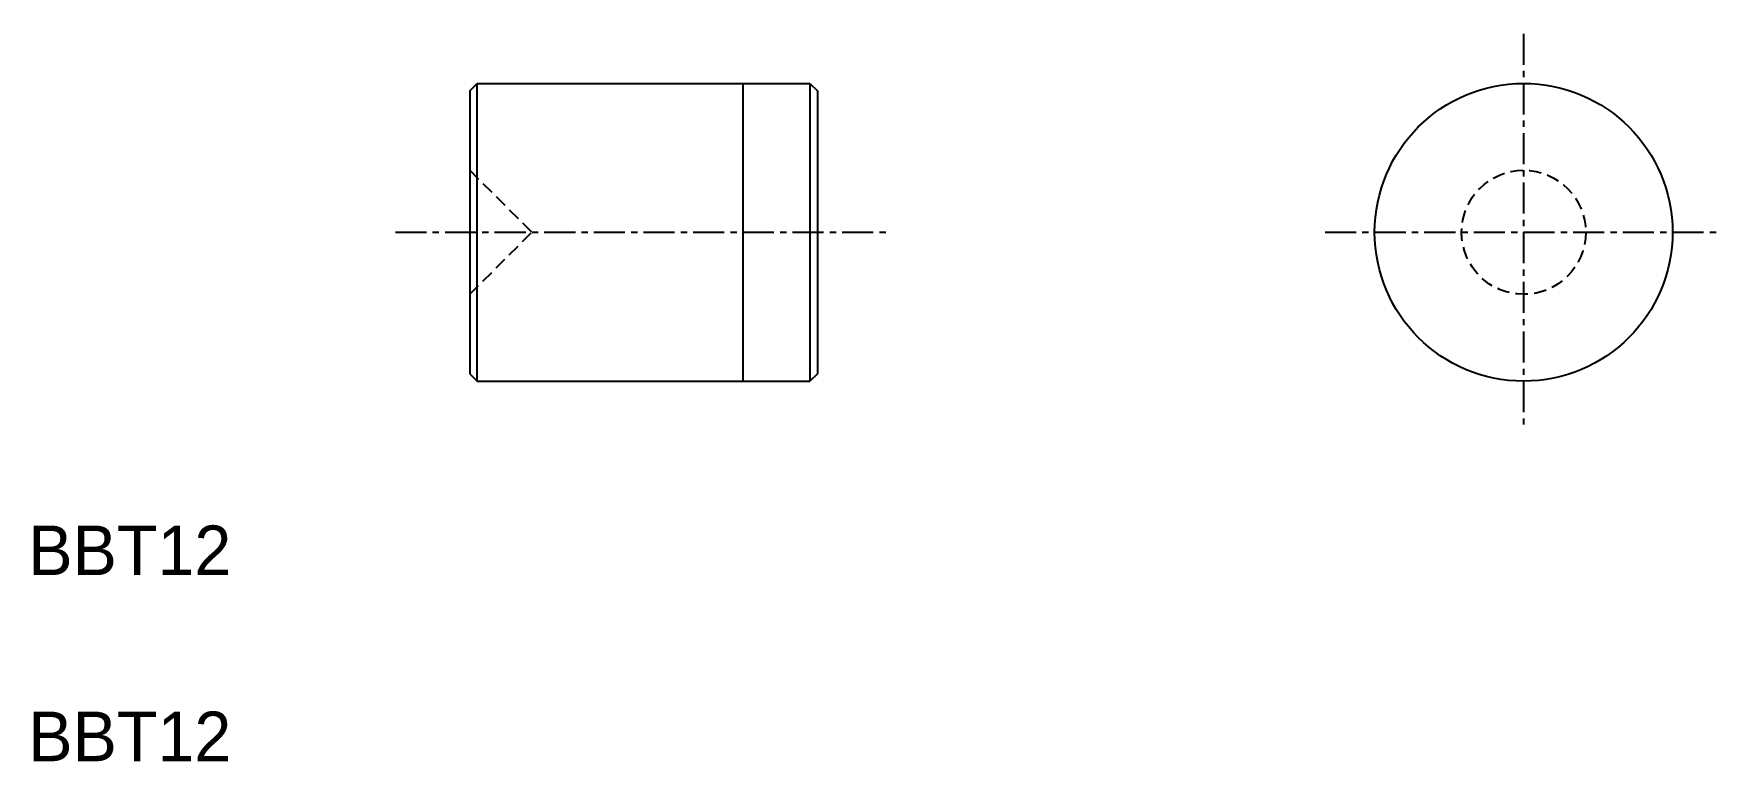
# Model space of a CAD drawing. Extents: x 137.5 to 205.5, y 100.1 to 129.4.
import ezdxf

# ---------------------------------------------------------------- set-up
doc = ezdxf.new("R2010")
doc.units = 0
doc.linetypes.add('CENTER', pattern=[2, 1.25, -0.25, 0.25, -0.25])
doc.linetypes.add('DASHED', pattern=[0.75, 0.5, -0.25])
doc.layers.get('0').update_dxf_attribs({"linetype": 'CONTINUOUS'})
doc.layers.add('CENTER', color=1, linetype='CENTER')

msp = doc.modelspace()

# ---------------------------------------------------------------- linework, layer by layer
at = {"color": 7, "linetype": 'CONTINUOUS'}
for p, q in [((155.1, 127.129), (155.4, 127.429)), ((155.4, 115.429), (155.4, 127.429)), ((155.4, 127.429), (168.8, 127.429)), ((166.1, 127.429), (166.1, 115.429)), ((168.8, 127.429), (169.1, 127.129)), ((168.8, 127.429), (168.8, 115.429)), ((155.1, 127.129), (155.1, 115.729)), ((169.1, 127.129), (169.1, 115.729)), ((155.1, 126.429), (155.1, 116.429)), ((155.1, 115.729), (155.4, 115.429)), ((169.1, 115.729), (168.8, 115.429)), ((155.4, 115.429), (168.8, 115.429))]:
    msp.add_line(p, q, dxfattribs=at)
at = {"color": 3, "linetype": 'DASHED'}
for p in [(155.1, 123.929), (155.1, 118.929)]:
    msp.add_line(p, (157.6, 121.429), dxfattribs=at)
at = {"color": 7, "linetype": 'CONTINUOUS'}
msp.add_circle((197.546, 121.429), 6, dxfattribs=at)
at = {"color": 3, "linetype": 'DASHED'}
msp.add_circle((197.546, 121.429), 2.5, dxfattribs=at)
at = {"layer": 'CENTER', "color": 1, "linetype": 'CENTER'}
for p, q in [((197.546, 129.429), (197.546, 113.429)), ((152.1, 121.429), (172.1, 121.429)), ((189.546, 121.429), (205.546, 121.429))]:
    msp.add_line(p, q, dxfattribs=at)

# ---------------------------------------------------------------- texts
at = {"color": 7, "linetype": 'CONTINUOUS'}
for p in [(137.316, 107.611), (137.316, 100.111)]:
    msp.add_text('BBT12', height=2, dxfattribs=at).set_placement(p)

doc.saveas('drawing.dxf')
